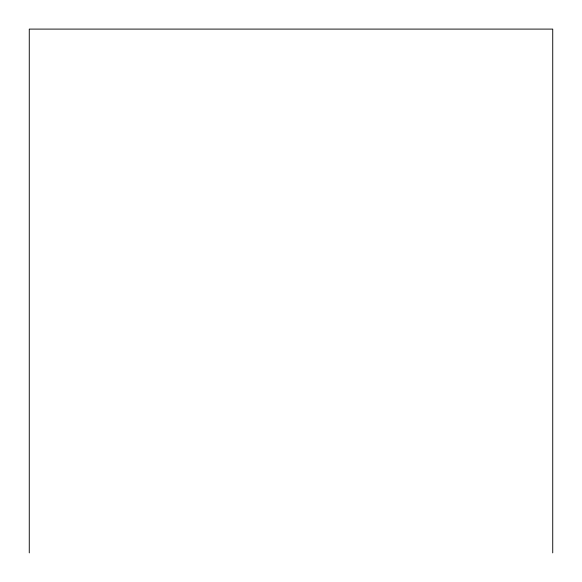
<?xml version="1.0" encoding="UTF-8"?>
<svg xmlns="http://www.w3.org/2000/svg" width="582" height="582" viewBox="0 0 582 582"><rect width="100%" height="100%" fill="white"/><g stroke="black" fill="none" stroke-linecap="round" stroke-linejoin="round"><path stroke-width="0.87" d="M552.733 552.9L552.733 29.1L29.267 29.1L29.267 552.9"/></g></svg>
